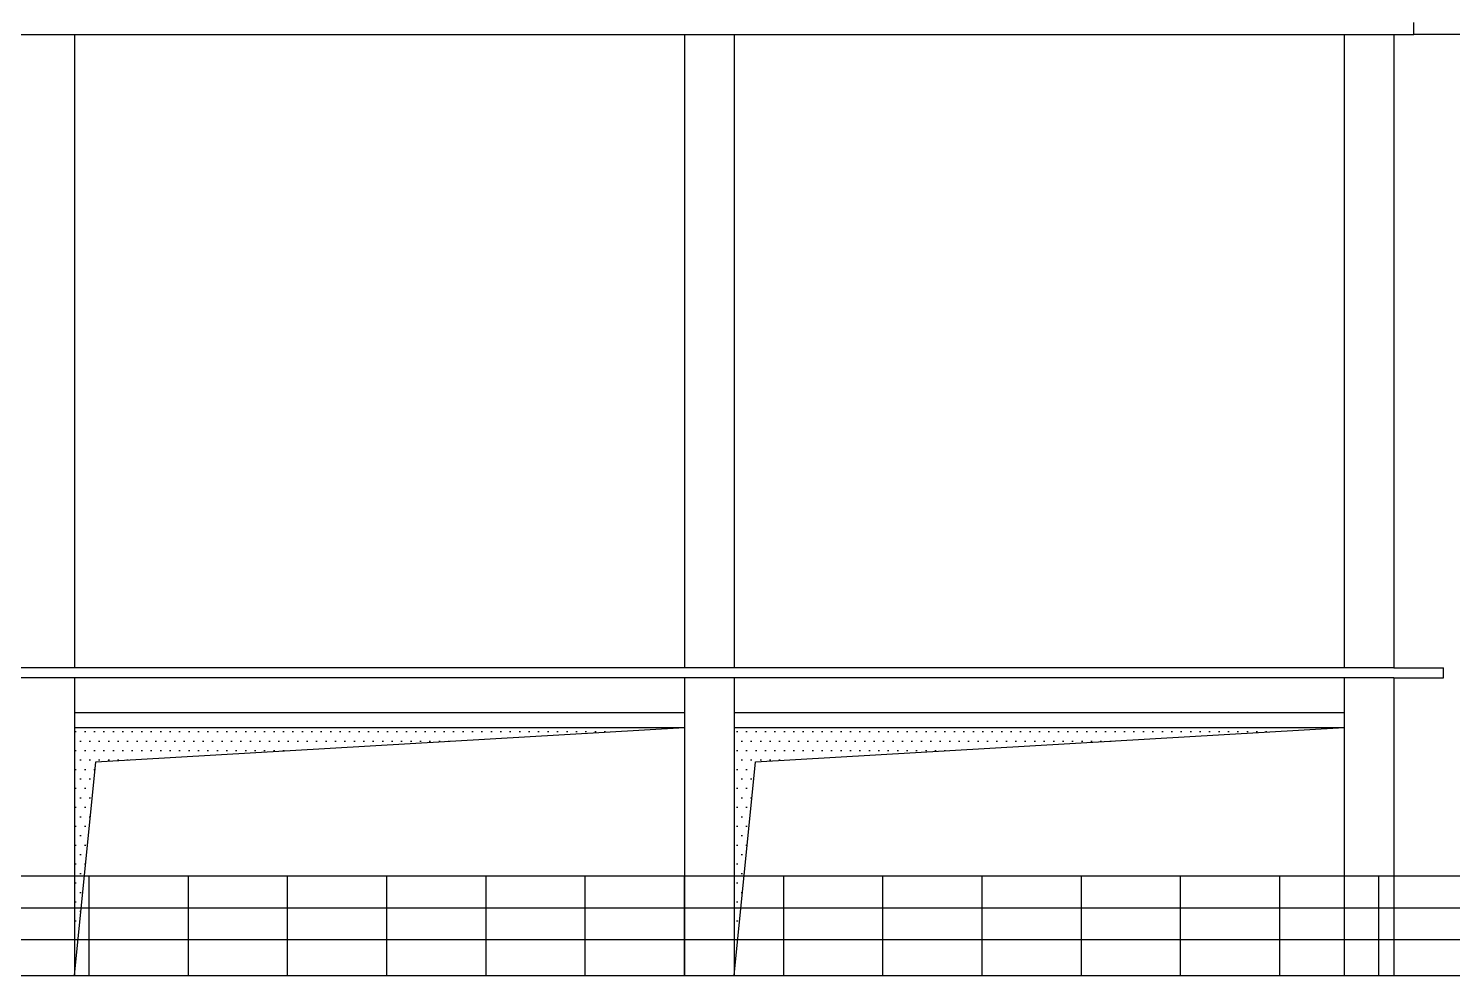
# Model space of a CAD drawing. Extents: x 665703 to 1047784, y -160603 to 92239.
# Drawn here: x 786281 to 800635, y 19915 to 29455 of the extents above; entities that cross this region are included whole.
import ezdxf

# ---------------------------------------------------------------- set-up
doc = ezdxf.new("R2010")
doc.units = 0
doc.header["$LTSCALE"] = 800
for name, color, linetype in [('HATCH', 254, 'CONTINUOUS'), ('中粗', 3, 'CONTINUOUS'), ('粗线', 1, 'CONTINUOUS'), ('细线', 7, 'CONTINUOUS')]:
    doc.layers.add(name, color=color, linetype=linetype)
pattern_1 = [(7e-15, (669455.72, -8203.54), (47.625, 95.25), [0, -95.25])]

msp = doc.modelspace()

# ---------------------------------------------------------------- hatches: boundary and pattern name
at = {"layer": 'HATCH'}
h = msp.add_hatch(dxfattribs=at)
h.set_pattern_fill('DOTS', color=256, scale=60, style=0)
h.set_pattern_definition(pattern_1)
h.paths.add_polyline_path([(786958.7, 22066.3), (786743.5, 19914.7), (786743.5, 22414.7), (792893.5, 22414.7)])
h = msp.add_hatch(dxfattribs=at)
h.set_pattern_fill('DOTS', color=256, scale=60, style=0)
h.set_pattern_definition(pattern_1)
h.paths.add_polyline_path([(793608.7, 22066.3), (793393.5, 19914.7), (793393.5, 22414.7), (799543.5, 22414.7)])

# ---------------------------------------------------------------- linework, layer by layer
at = {"layer": '中粗'}
for p, q in [((800243.5, 29394.7), (800243.5, 29514.7)), ((772743.5, 29394.7), (800243.5, 29394.7)), ((786743.5, 29394.7), (786743.5, 23014.7)), ((792893.5, 29394.7), (792893.5, 23014.7)), ((793393.5, 29394.7), (793393.5, 23014.7)), ((799543.5, 29394.7), (799543.5, 23014.7)), ((800043.5, 29394.7), (800043.5, 23014.7)), ((801893.5, 29394.7), (800243.5, 29394.7)), ((800043.5, 23014.7), (772943.5, 23014.7)), ((800043.5, 23014.7), (800543.5, 23014.7)), ((800543.5, 22914.7), (800543.5, 23014.7)), ((800043.5, 22914.7), (772943.5, 22914.7)), ((786743.5, 22914.7), (786743.5, 19914.7)), ((792893.5, 22914.7), (792893.5, 19914.7)), ((793393.5, 22914.7), (793393.5, 19914.7)), ((799543.5, 22914.7), (799543.5, 19914.7)), ((800043.5, 22914.7), (800043.5, 19914.7)), ((800043.5, 22914.7), (800543.5, 22914.7)), ((786743.5, 22564.7), (792893.5, 22564.7)), ((793393.5, 22564.7), (799543.5, 22564.7)), ((786743.5, 22414.7), (792893.5, 22414.7)), ((793393.5, 22414.7), (799543.5, 22414.7)), ((771193.5, 19914.7), (801083.7, 19914.7)), ((799793.5, 19914.7), (801793.5, 19914.7))]:
    msp.add_line(p, q, dxfattribs=at)
at = {"layer": '粗线'}
for p, q in [((801893.5, 20914.7), (771293.5, 20914.7)), ((786893.5, 19914.7), (786893.5, 20914.7)), ((787893.5, 19914.7), (787893.5, 20914.7)), ((788893.5, 19914.7), (788893.5, 20914.7)), ((789893.5, 19914.7), (789893.5, 20914.7)), ((790893.5, 19914.7), (790893.5, 20914.7)), ((791893.5, 19914.7), (791893.5, 20914.7)), ((792893.5, 19914.7), (792893.5, 20914.7)), ((792893.5, 19914.7), (792893.5, 20914.7)), ((793893.5, 19914.7), (793893.5, 20914.7)), ((794893.5, 19914.7), (794893.5, 20914.7)), ((795893.5, 19914.7), (795893.5, 20914.7)), ((796893.5, 19914.7), (796893.5, 20914.7)), ((797893.5, 19914.7), (797893.5, 20914.7)), ((798893.5, 19914.7), (798893.5, 20914.7)), ((799893.5, 19914.7), (799893.5, 20914.7)), ((801893.5, 20594.7), (771293.5, 20594.7)), ((801893.5, 20274.7), (771293.5, 20274.7))]:
    msp.add_line(p, q, dxfattribs=at)
at = {"layer": '细线'}
for p, q in [((786958.7, 22066.3), (792893.5, 22414.7)), ((793608.7, 22066.3), (799543.5, 22414.7)), ((786743.5, 19914.7), (786958.7, 22066.3)), ((793393.5, 19914.7), (793608.7, 22066.3))]:
    msp.add_line(p, q, dxfattribs=at)

doc.saveas('drawing.dxf')
